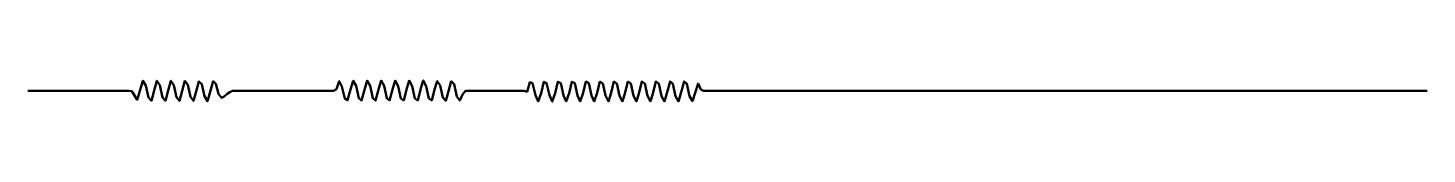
# Model space of a CAD drawing. Extents: x -47 to 452, y 172 to 669.
# Drawn here: x -47.1 to 451.9, y 272.3 to 279.8 of the extents above; entities that cross this region are included whole.
import ezdxf

# ---------------------------------------------------------------- set-up
doc = ezdxf.new("R2010")
doc.units = 0
doc.header["$MEASUREMENT"] = 0
doc.layers.add('Capa 1', color=7, linetype='Continuous', lineweight=0)

# ---------------------------------------------------------------- blocks, each defined once
blk = doc.blocks.new('Block_0')
at = {"layer": 'Capa 1', "color": 18, "lineweight": 50, "true_color": 0x000000}
blk.add_open_spline([(-47.14, 276.06), (-47.14, 276.06), (-46.14, 276.06), (-46.14, 276.06), (-46.14, 276.06), (-45.14, 276.06), (-45.14, 276.06), (-45.14, 276.06), (-44.14, 276.06), (-44.14, 276.06), (-44.14, 276.06), (-43.14, 276.06), (-43.14, 276.06), (-43.14, 276.06), (-42.14, 276.06), (-42.14, 276.06), (-42.14, 276.06), (-41.14, 276.06), (-41.14, 276.06), (-41.14, 276.06), (-40.14, 276.06), (-40.14, 276.06), (-40.14, 276.06), (-39.14, 276.06), (-39.14, 276.06), (-39.14, 276.06), (-38.14, 276.06), (-38.14, 276.06), (-38.14, 276.06), (-37.14, 276.06), (-37.14, 276.06), (-37.14, 276.06), (-36.14, 276.06), (-36.14, 276.06), (-36.14, 276.06), (-35.14, 276.06), (-35.14, 276.06), (-35.14, 276.06), (-34.14, 276.06), (-34.14, 276.06), (-34.14, 276.06), (-33.14, 276.06), (-33.14, 276.06), (-33.14, 276.06), (-32.14, 276.06), (-32.14, 276.06), (-32.14, 276.06), (-31.14, 276.06), (-31.14, 276.06), (-31.14, 276.06), (-30.14, 276.06), (-30.14, 276.06), (-30.14, 276.06), (-29.14, 276.06), (-29.14, 276.06), (-29.14, 276.06), (-28.14, 276.06), (-28.14, 276.06), (-28.14, 276.06), (-27.14, 276.06), (-27.14, 276.06), (-27.14, 276.06), (-26.14, 276.06), (-26.14, 276.06), (-26.14, 276.06), (-25.14, 276.06), (-25.14, 276.06), (-25.14, 276.06), (-24.14, 276.06), (-24.14, 276.06), (-24.14, 276.06), (-23.14, 276.06), (-23.14, 276.06), (-23.14, 276.06), (-22.14, 276.06), (-22.14, 276.06), (-22.14, 276.06), (-21.14, 276.06), (-21.14, 276.06), (-21.14, 276.06), (-20.14, 276.06), (-20.14, 276.06), (-20.14, 276.06), (-19.14, 276.06), (-19.14, 276.06), (-19.14, 276.06), (-18.14, 276.06), (-18.14, 276.06), (-18.14, 276.06), (-17.14, 276.06), (-17.14, 276.06), (-17.14, 276.06), (-16.14, 276.06), (-16.14, 276.06), (-16.14, 276.06), (-15.14, 276.06), (-15.14, 276.06), (-15.14, 276.06), (-14.14, 276.06), (-14.14, 276.06), (-14.14, 276.06), (-13.14, 276.06), (-13.14, 276.06), (-13.14, 276.06), (-12.14, 276.06), (-12.14, 276.06), (-12.14, 276.06), (-11.14, 276.06), (-11.14, 276.06), (-11.14, 276.06), (-10.14, 276), (-10.14, 276), (-10.14, 276), (-9.14, 274.48), (-9.14, 274.48), (-9.14, 274.48), (-8.14, 272.92), (-8.14, 272.92), (-8.14, 272.92), (-7.14, 276.43), (-7.14, 276.43), (-7.14, 276.43), (-6.14, 279.7), (-6.14, 279.7), (-6.14, 279.7), (-5.14, 278.04), (-5.14, 278.04), (-5.14, 278.04), (-4.14, 273.69), (-4.14, 273.69), (-4.14, 273.69), (-3.14, 272.55), (-3.14, 272.55), (-3.14, 272.55), (-2.14, 276.28), (-2.14, 276.28), (-2.14, 276.28), (-1.14, 279.72), (-1.14, 279.72), (-1.14, 279.72), (-0.14, 278.08), (-0.14, 278.08), (-0.14, 278.08), (0.86, 273.68), (0.86, 273.68), (0.86, 273.68), (1.86, 272.56), (1.86, 272.56), (1.86, 272.56), (2.86, 276.23), (2.86, 276.23), (2.86, 276.23), (3.86, 279.7), (3.86, 279.7), (3.86, 279.7), (4.86, 278.14), (4.86, 278.14), (4.86, 278.14), (5.86, 273.79), (5.86, 273.79), (5.86, 273.79), (6.86, 272.53), (6.86, 272.53), (6.86, 272.53), (7.86, 276.08), (7.86, 276.08), (7.86, 276.08), (8.86, 279.65), (8.86, 279.65), (8.86, 279.65), (9.86, 278.26), (9.86, 278.26), (9.86, 278.26), (10.86, 273.91), (10.86, 273.91), (10.86, 273.91), (11.86, 272.5), (11.86, 272.5), (11.86, 272.5), (12.86, 275.84), (12.86, 275.84), (12.86, 275.84), (13.86, 279.48), (13.86, 279.48), (13.86, 279.48), (14.86, 278.53), (14.86, 278.53), (14.86, 278.53), (15.86, 274.16), (15.86, 274.16), (15.86, 274.16), (16.86, 272.37), (16.86, 272.37), (16.86, 272.37), (17.86, 275.71), (17.86, 275.71), (17.86, 275.71), (18.86, 279.52), (18.86, 279.52), (18.86, 279.52), (19.86, 278.58), (19.86, 278.58), (19.86, 278.58), (20.86, 275.05), (20.86, 275.05), (20.86, 275.05), (21.86, 273.61), (21.86, 273.61), (21.86, 273.61), (22.86, 274.12), (22.86, 274.12), (22.86, 274.12), (23.86, 275), (23.86, 275), (23.86, 275), (24.86, 275.66), (24.86, 275.66), (24.86, 275.66), (25.86, 276.06), (25.86, 276.06), (25.86, 276.06), (26.86, 276.06), (26.86, 276.06), (26.86, 276.06), (27.86, 276.06), (27.86, 276.06), (27.86, 276.06), (28.86, 276.06), (28.86, 276.06), (28.86, 276.06), (29.86, 276.06), (29.86, 276.06), (29.86, 276.06), (30.86, 276.06), (30.86, 276.06), (30.86, 276.06), (31.86, 276.06), (31.86, 276.06), (31.86, 276.06), (32.86, 276.06), (32.86, 276.06), (32.86, 276.06), (33.86, 276.06), (33.86, 276.06), (33.86, 276.06), (34.86, 276.06), (34.86, 276.06), (34.86, 276.06), (35.86, 276.06), (35.86, 276.06), (35.86, 276.06), (36.86, 276.06), (36.86, 276.06), (36.86, 276.06), (37.86, 276.06), (37.86, 276.06), (37.86, 276.06), (38.86, 276.06), (38.86, 276.06), (38.86, 276.06), (39.86, 276.06), (39.86, 276.06), (39.86, 276.06), (40.86, 276.06), (40.86, 276.06), (40.86, 276.06), (41.86, 276.06), (41.86, 276.06), (41.86, 276.06), (42.86, 276.06), (42.86, 276.06), (42.86, 276.06), (43.86, 276.06), (43.86, 276.06), (43.86, 276.06), (44.86, 276.06), (44.86, 276.06), (44.86, 276.06), (45.86, 276.06), (45.86, 276.06), (45.86, 276.06), (46.86, 276.06), (46.86, 276.06), (46.86, 276.06), (47.86, 276.06), (47.86, 276.06), (47.86, 276.06), (48.86, 276.06), (48.86, 276.06), (48.86, 276.06), (49.86, 276.06), (49.86, 276.06), (49.86, 276.06), (50.86, 276.06), (50.86, 276.06), (50.86, 276.06), (51.86, 276.06), (51.86, 276.06), (51.86, 276.06), (52.86, 276.06), (52.86, 276.06), (52.86, 276.06), (53.86, 276.06), (53.86, 276.06), (53.86, 276.06), (54.86, 276.06), (54.86, 276.06), (54.86, 276.06), (55.86, 276.06), (55.86, 276.06), (55.86, 276.06), (56.86, 276.06), (56.86, 276.06), (56.86, 276.06), (57.86, 276.06), (57.86, 276.06), (57.86, 276.06), (58.86, 276.06), (58.86, 276.06), (58.86, 276.06), (59.86, 276.06), (59.86, 276.06), (59.86, 276.06), (60.86, 276.06), (60.86, 276.06), (60.86, 276.06), (61.86, 276.06), (61.86, 276.06), (61.86, 276.06), (62.86, 276.68), (62.86, 276.68), (62.86, 276.68), (63.86, 279.56), (63.86, 279.56), (63.86, 279.56), (64.86, 277.64), (64.86, 277.64), (64.86, 277.64), (65.86, 273.36), (65.86, 273.36), (65.86, 273.36), (66.86, 272.76), (66.86, 272.76), (66.86, 272.76), (67.86, 276.54), (67.86, 276.54), (67.86, 276.54), (68.86, 279.7), (68.86, 279.7), (68.86, 279.7), (69.86, 277.92), (69.86, 277.92), (69.86, 277.92), (70.86, 273.51), (70.86, 273.51), (70.86, 273.51), (71.86, 272.63), (71.86, 272.63), (71.86, 272.63), (72.86, 276.5), (72.86, 276.5), (72.86, 276.5), (73.86, 279.76), (73.86, 279.76), (73.86, 279.76), (74.86, 277.89), (74.86, 277.89), (74.86, 277.89), (75.86, 273.48), (75.86, 273.48), (75.86, 273.48), (76.86, 272.64), (76.86, 272.64), (76.86, 272.64), (77.86, 276.54), (77.86, 276.54), (77.86, 276.54), (78.86, 279.77), (78.86, 279.77), (78.86, 279.77), (79.86, 277.86), (79.86, 277.86), (79.86, 277.86), (80.86, 273.45), (80.86, 273.45), (80.86, 273.45), (81.86, 272.66), (81.86, 272.66), (81.86, 272.66), (82.86, 276.58), (82.86, 276.58), (82.86, 276.58), (83.86, 279.78), (83.86, 279.78), (83.86, 279.78), (84.86, 277.82), (84.86, 277.82), (84.86, 277.82), (85.86, 273.42), (85.86, 273.42), (85.86, 273.42), (86.86, 272.68), (86.86, 272.68), (86.86, 272.68), (87.86, 276.62), (87.86, 276.62), (87.86, 276.62), (88.86, 279.78), (88.86, 279.78), (88.86, 279.78), (89.86, 277.8), (89.86, 277.8), (89.86, 277.8), (90.86, 273.42), (90.86, 273.42), (90.86, 273.42), (91.86, 272.68), (91.86, 272.68), (91.86, 272.68), (92.86, 276.62), (92.86, 276.62), (92.86, 276.62), (93.86, 279.79), (93.86, 279.79), (93.86, 279.79), (94.86, 277.78), (94.86, 277.78), (94.86, 277.78), (95.86, 273.39), (95.86, 273.39), (95.86, 273.39), (96.86, 272.7), (96.86, 272.7), (96.86, 272.7), (97.86, 276.61), (97.86, 276.61), (97.86, 276.61), (98.86, 279.57), (98.86, 279.57), (98.86, 279.57), (99.86, 278.05), (99.86, 278.05), (99.86, 278.05), (100.86, 273.75), (100.86, 273.75), (100.86, 273.75), (101.86, 272.57), (101.86, 272.57), (101.86, 272.57), (102.86, 275.96), (102.86, 275.96), (102.86, 275.96), (103.86, 279.54), (103.86, 279.54), (103.86, 279.54), (104.86, 278.43), (104.86, 278.43), (104.86, 278.43), (105.86, 274.12), (105.86, 274.12), (105.86, 274.12), (106.86, 272.65), (106.86, 272.65), (106.86, 272.65), (107.86, 274.81), (107.86, 274.81), (107.86, 274.81), (108.86, 276.06), (108.86, 276.06), (108.86, 276.06), (109.86, 276.06), (109.86, 276.06), (109.86, 276.06), (110.86, 276.06), (110.86, 276.06), (110.86, 276.06), (111.86, 276.06), (111.86, 276.06), (111.86, 276.06), (112.86, 276.06), (112.86, 276.06), (112.86, 276.06), (113.86, 276.06), (113.86, 276.06), (113.86, 276.06), (114.86, 276.06), (114.86, 276.06), (114.86, 276.06), (115.86, 276.06), (115.86, 276.06), (115.86, 276.06), (116.86, 276.06), (116.86, 276.06), (116.86, 276.06), (117.86, 276.06), (117.86, 276.06), (117.86, 276.06), (118.86, 276.06), (118.86, 276.06), (118.86, 276.06), (119.86, 276.06), (119.86, 276.06), (119.86, 276.06), (120.86, 276.06), (120.86, 276.06), (120.86, 276.06), (121.86, 276.06), (121.86, 276.06), (121.86, 276.06), (122.86, 276.06), (122.86, 276.06), (122.86, 276.06), (123.86, 276.06), (123.86, 276.06), (123.86, 276.06), (124.86, 276.06), (124.86, 276.06), (124.86, 276.06), (125.86, 276.06), (125.86, 276.06), (125.86, 276.06), (126.86, 276.06), (126.86, 276.06), (126.86, 276.06), (127.86, 276.06), (127.86, 276.06), (127.86, 276.06), (128.86, 276.06), (128.86, 276.06), (128.86, 276.06), (129.86, 276.06), (129.86, 276.06), (129.86, 276.06), (130.86, 275.75), (130.86, 275.75), (130.86, 275.75), (131.86, 279.2), (131.86, 279.2), (131.86, 279.2), (132.86, 278.82), (132.86, 278.82), (132.86, 278.82), (133.86, 274.57), (133.86, 274.57), (133.86, 274.57), (134.86, 272.31), (134.86, 272.31), (134.86, 272.31), (135.86, 275.25), (135.86, 275.25), (135.86, 275.25), (136.86, 279.32), (136.86, 279.32), (136.86, 279.32), (137.86, 278.87), (137.86, 278.87), (137.86, 278.87), (138.86, 274.53), (138.86, 274.53), (138.86, 274.53), (139.86, 272.3), (139.86, 272.3), (139.86, 272.3), (140.86, 275.28), (140.86, 275.28), (140.86, 275.28), (141.86, 279.34), (141.86, 279.34), (141.86, 279.34), (142.86, 278.85), (142.86, 278.85), (142.86, 278.85), (143.86, 274.49), (143.86, 274.49), (143.86, 274.49), (144.86, 272.31), (144.86, 272.31), (144.86, 272.31), (145.86, 275.32), (145.86, 275.32), (145.86, 275.32), (146.86, 279.36), (146.86, 279.36), (146.86, 279.36), (147.86, 278.82), (147.86, 278.82), (147.86, 278.82), (148.86, 274.46), (148.86, 274.46), (148.86, 274.46), (149.86, 272.31), (149.86, 272.31), (149.86, 272.31), (150.86, 275.36), (150.86, 275.36), (150.86, 275.36), (151.86, 279.38), (151.86, 279.38), (151.86, 279.38), (152.86, 278.8), (152.86, 278.8), (152.86, 278.8), (153.86, 274.42), (153.86, 274.42), (153.86, 274.42), (154.86, 272.32), (154.86, 272.32), (154.86, 272.32), (155.86, 275.4), (155.86, 275.4), (155.86, 275.4), (156.86, 279.39), (156.86, 279.39), (156.86, 279.39), (157.86, 278.77), (157.86, 278.77), (157.86, 278.77), (158.86, 274.39), (158.86, 274.39), (158.86, 274.39), (159.86, 272.32), (159.86, 272.32), (159.86, 272.32), (160.86, 275.44), (160.86, 275.44), (160.86, 275.44), (161.86, 279.41), (161.86, 279.41), (161.86, 279.41), (162.86, 278.74), (162.86, 278.74), (162.86, 278.74), (163.86, 274.36), (163.86, 274.36), (163.86, 274.36), (164.86, 272.33), (164.86, 272.33), (164.86, 272.33), (165.86, 275.47), (165.86, 275.47), (165.86, 275.47), (166.86, 279.43), (166.86, 279.43), (166.86, 279.43), (167.86, 278.72), (167.86, 278.72), (167.86, 278.72), (168.86, 274.32), (168.86, 274.32), (168.86, 274.32), (169.86, 272.34), (169.86, 272.34), (169.86, 272.34), (170.86, 275.51), (170.86, 275.51), (170.86, 275.51), (171.86, 279.45), (171.86, 279.45), (171.86, 279.45), (172.86, 278.69), (172.86, 278.69), (172.86, 278.69), (173.86, 274.29), (173.86, 274.29), (173.86, 274.29), (174.86, 272.34), (174.86, 272.34), (174.86, 272.34), (175.86, 275.55), (175.86, 275.55), (175.86, 275.55), (176.86, 279.46), (176.86, 279.46), (176.86, 279.46), (177.86, 278.66), (177.86, 278.66), (177.86, 278.66), (178.86, 274.25), (178.86, 274.25), (178.86, 274.25), (179.86, 272.35), (179.86, 272.35), (179.86, 272.35), (180.86, 275.59), (180.86, 275.59), (180.86, 275.59), (181.86, 279.48), (181.86, 279.48), (181.86, 279.48), (182.86, 278.63), (182.86, 278.63), (182.86, 278.63), (183.86, 274.22), (183.86, 274.22), (183.86, 274.22), (184.86, 272.36), (184.86, 272.36), (184.86, 272.36), (185.86, 275.6), (185.86, 275.6), (185.86, 275.6), (186.86, 279.48), (186.86, 279.48), (186.86, 279.48), (187.86, 278.63), (187.86, 278.63), (187.86, 278.63), (188.86, 274.23), (188.86, 274.23), (188.86, 274.23), (189.86, 272.43), (189.86, 272.43), (189.86, 272.43), (190.86, 275.36), (190.86, 275.36), (190.86, 275.36), (191.86, 278.74), (191.86, 278.74), (191.86, 278.74), (192.86, 276.62), (192.86, 276.62), (192.86, 276.62), (193.86, 276.06), (193.86, 276.06), (193.86, 276.06), (194.86, 276.06), (194.86, 276.06), (194.86, 276.06), (195.86, 276.06), (195.86, 276.06), (195.86, 276.06), (196.86, 276.06), (196.86, 276.06), (196.86, 276.06), (197.86, 276.06), (197.86, 276.06), (197.86, 276.06), (198.86, 276.06), (198.86, 276.06), (198.86, 276.06), (199.86, 276.06), (199.86, 276.06), (199.86, 276.06), (200.86, 276.06), (200.86, 276.06), (200.86, 276.06), (201.86, 276.06), (201.86, 276.06), (201.86, 276.06), (202.86, 276.06), (202.86, 276.06), (202.86, 276.06), (203.86, 276.06), (203.86, 276.06), (203.86, 276.06), (204.86, 276.06), (204.86, 276.06), (204.86, 276.06), (205.86, 276.06), (205.86, 276.06), (205.86, 276.06), (206.86, 276.06), (206.86, 276.06), (206.86, 276.06), (207.86, 276.06), (207.86, 276.06), (207.86, 276.06), (208.86, 276.06), (208.86, 276.06), (208.86, 276.06), (209.86, 276.06), (209.86, 276.06), (209.86, 276.06), (210.86, 276.06), (210.86, 276.06), (210.86, 276.06), (211.86, 276.06), (211.86, 276.06), (211.86, 276.06), (212.86, 276.06), (212.86, 276.06), (212.86, 276.06), (213.86, 276.06), (213.86, 276.06), (213.86, 276.06), (214.86, 276.06), (214.86, 276.06), (214.86, 276.06), (215.86, 276.06), (215.86, 276.06), (215.86, 276.06), (216.86, 276.06), (216.86, 276.06), (216.86, 276.06), (217.86, 276.06), (217.86, 276.06), (217.86, 276.06), (218.86, 276.06), (218.86, 276.06), (218.86, 276.06), (219.86, 276.06), (219.86, 276.06), (219.86, 276.06), (220.86, 276.06), (220.86, 276.06), (220.86, 276.06), (221.86, 276.06), (221.86, 276.06), (221.86, 276.06), (222.86, 276.06), (222.86, 276.06), (222.86, 276.06), (223.86, 276.06), (223.86, 276.06), (223.86, 276.06), (224.86, 276.06), (224.86, 276.06), (224.86, 276.06), (225.86, 276.06), (225.86, 276.06), (225.86, 276.06), (226.86, 276.06), (226.86, 276.06), (226.86, 276.06), (227.86, 276.06), (227.86, 276.06), (227.86, 276.06), (228.86, 276.06), (228.86, 276.06), (228.86, 276.06), (229.86, 276.06), (229.86, 276.06), (229.86, 276.06), (230.86, 276.06), (230.86, 276.06), (230.86, 276.06), (231.86, 276.06), (231.86, 276.06), (231.86, 276.06), (232.86, 276.06), (232.86, 276.06), (232.86, 276.06), (233.86, 276.06), (233.86, 276.06), (233.86, 276.06), (234.86, 276.06), (234.86, 276.06), (234.86, 276.06), (235.86, 276.06), (235.86, 276.06), (235.86, 276.06), (236.86, 276.06), (236.86, 276.06), (236.86, 276.06), (237.86, 276.06), (237.86, 276.06), (237.86, 276.06), (238.86, 276.06), (238.86, 276.06), (238.86, 276.06), (239.86, 276.06), (239.86, 276.06), (239.86, 276.06), (240.86, 276.06), (240.86, 276.06), (240.86, 276.06), (241.86, 276.06), (241.86, 276.06), (241.86, 276.06), (242.86, 276.06), (242.86, 276.06), (242.86, 276.06), (243.86, 276.06), (243.86, 276.06), (243.86, 276.06), (244.86, 276.06), (244.86, 276.06), (244.86, 276.06), (245.86, 276.06), (245.86, 276.06), (245.86, 276.06), (246.86, 276.06), (246.86, 276.06), (246.86, 276.06), (247.86, 276.06), (247.86, 276.06), (247.86, 276.06), (248.86, 276.06), (248.86, 276.06), (248.86, 276.06), (249.86, 276.06), (249.86, 276.06), (249.86, 276.06), (250.86, 276.06), (250.86, 276.06), (250.86, 276.06), (251.86, 276.06), (251.86, 276.06), (251.86, 276.06), (252.86, 276.06), (252.86, 276.06), (252.86, 276.06), (253.86, 276.06), (253.86, 276.06), (253.86, 276.06), (254.86, 276.06), (254.86, 276.06), (254.86, 276.06), (255.86, 276.06), (255.86, 276.06), (255.86, 276.06), (256.86, 276.06), (256.86, 276.06), (256.86, 276.06), (257.86, 276.06), (257.86, 276.06), (257.86, 276.06), (258.86, 276.06), (258.86, 276.06), (258.86, 276.06), (259.86, 276.06), (259.86, 276.06), (259.86, 276.06), (260.86, 276.06), (260.86, 276.06), (260.86, 276.06), (261.86, 276.06), (261.86, 276.06), (261.86, 276.06), (262.86, 276.06), (262.86, 276.06), (262.86, 276.06), (263.86, 276.06), (263.86, 276.06), (263.86, 276.06), (264.86, 276.06), (264.86, 276.06), (264.86, 276.06), (265.86, 276.06), (265.86, 276.06), (265.86, 276.06), (266.86, 276.06), (266.86, 276.06), (266.86, 276.06), (267.86, 276.06), (267.86, 276.06), (267.86, 276.06), (268.86, 276.06), (268.86, 276.06), (268.86, 276.06), (269.86, 276.06), (269.86, 276.06), (269.86, 276.06), (270.86, 276.06), (270.86, 276.06), (270.86, 276.06), (271.86, 276.06), (271.86, 276.06), (271.86, 276.06), (272.86, 276.06), (272.86, 276.06), (272.86, 276.06), (273.86, 276.06), (273.86, 276.06), (273.86, 276.06), (274.86, 276.06), (274.86, 276.06), (274.86, 276.06), (275.86, 276.06), (275.86, 276.06), (275.86, 276.06), (276.86, 276.06), (276.86, 276.06), (276.86, 276.06), (277.86, 276.06), (277.86, 276.06), (277.86, 276.06), (278.86, 276.06), (278.86, 276.06), (278.86, 276.06), (279.86, 276.06), (279.86, 276.06), (279.86, 276.06), (280.86, 276.06), (280.86, 276.06), (280.86, 276.06), (281.86, 276.06), (281.86, 276.06), (281.86, 276.06), (282.86, 276.06), (282.86, 276.06), (282.86, 276.06), (283.86, 276.06), (283.86, 276.06), (283.86, 276.06), (284.86, 276.06), (284.86, 276.06), (284.86, 276.06), (285.86, 276.06), (285.86, 276.06), (285.86, 276.06), (286.86, 276.06), (286.86, 276.06), (286.86, 276.06), (287.86, 276.06), (287.86, 276.06), (287.86, 276.06), (288.86, 276.06), (288.86, 276.06), (288.86, 276.06), (289.86, 276.06), (289.86, 276.06), (289.86, 276.06), (290.86, 276.06), (290.86, 276.06), (290.86, 276.06), (291.86, 276.06), (291.86, 276.06), (291.86, 276.06), (292.86, 276.06), (292.86, 276.06), (292.86, 276.06), (293.86, 276.06), (293.86, 276.06), (293.86, 276.06), (294.86, 276.06), (294.86, 276.06), (294.86, 276.06), (295.86, 276.06), (295.86, 276.06), (295.86, 276.06), (296.86, 276.06), (296.86, 276.06), (296.86, 276.06), (297.86, 276.06), (297.86, 276.06), (297.86, 276.06), (298.86, 276.06), (298.86, 276.06), (298.86, 276.06), (299.86, 276.06), (299.86, 276.06), (299.86, 276.06), (300.86, 276.06), (300.86, 276.06), (300.86, 276.06), (301.86, 276.06), (301.86, 276.06), (301.86, 276.06), (302.86, 276.06), (302.86, 276.06), (302.86, 276.06), (303.86, 276.06), (303.86, 276.06), (303.86, 276.06), (304.86, 276.06), (304.86, 276.06), (304.86, 276.06), (305.86, 276.06), (305.86, 276.06), (305.86, 276.06), (306.86, 276.06), (306.86, 276.06), (306.86, 276.06), (307.86, 276.06), (307.86, 276.06), (307.86, 276.06), (308.86, 276.06), (308.86, 276.06), (308.86, 276.06), (309.86, 276.06), (309.86, 276.06), (309.86, 276.06), (310.86, 276.06), (310.86, 276.06), (310.86, 276.06), (311.86, 276.06), (311.86, 276.06), (311.86, 276.06), (312.86, 276.06), (312.86, 276.06), (312.86, 276.06), (313.86, 276.06), (313.86, 276.06), (313.86, 276.06), (314.86, 276.06), (314.86, 276.06), (314.86, 276.06), (315.86, 276.06), (315.86, 276.06), (315.86, 276.06), (316.86, 276.06), (316.86, 276.06), (316.86, 276.06), (317.86, 276.06), (317.86, 276.06), (317.86, 276.06), (318.86, 276.06), (318.86, 276.06), (318.86, 276.06), (319.86, 276.06), (319.86, 276.06), (319.86, 276.06), (320.86, 276.06), (320.86, 276.06), (320.86, 276.06), (321.86, 276.06), (321.86, 276.06), (321.86, 276.06), (322.86, 276.06), (322.86, 276.06), (322.86, 276.06), (323.86, 276.06), (323.86, 276.06), (323.86, 276.06), (324.86, 276.06), (324.86, 276.06), (324.86, 276.06), (325.86, 276.06), (325.86, 276.06), (325.86, 276.06), (326.86, 276.06), (326.86, 276.06), (326.86, 276.06), (327.86, 276.06), (327.86, 276.06), (327.86, 276.06), (328.86, 276.06), (328.86, 276.06), (328.86, 276.06), (329.86, 276.06), (329.86, 276.06), (329.86, 276.06), (330.86, 276.06), (330.86, 276.06), (330.86, 276.06), (331.86, 276.06), (331.86, 276.06), (331.86, 276.06), (332.86, 276.06), (332.86, 276.06), (332.86, 276.06), (333.86, 276.06), (333.86, 276.06), (333.86, 276.06), (334.86, 276.06), (334.86, 276.06), (334.86, 276.06), (335.86, 276.06), (335.86, 276.06), (335.86, 276.06), (336.86, 276.06), (336.86, 276.06), (336.86, 276.06), (337.86, 276.06), (337.86, 276.06), (337.86, 276.06), (338.86, 276.06), (338.86, 276.06), (338.86, 276.06), (339.86, 276.06), (339.86, 276.06), (339.86, 276.06), (340.86, 276.06), (340.86, 276.06), (340.86, 276.06), (341.86, 276.06), (341.86, 276.06), (341.86, 276.06), (342.86, 276.06), (342.86, 276.06), (342.86, 276.06), (343.86, 276.06), (343.86, 276.06), (343.86, 276.06), (344.86, 276.06), (344.86, 276.06), (344.86, 276.06), (345.86, 276.06), (345.86, 276.06), (345.86, 276.06), (346.86, 276.06), (346.86, 276.06), (346.86, 276.06), (347.86, 276.06), (347.86, 276.06), (347.86, 276.06), (348.86, 276.06), (348.86, 276.06), (348.86, 276.06), (349.86, 276.06), (349.86, 276.06), (349.86, 276.06), (350.86, 276.06), (350.86, 276.06), (350.86, 276.06), (351.86, 276.06), (351.86, 276.06), (351.86, 276.06), (352.86, 276.06), (352.86, 276.06), (352.86, 276.06), (353.86, 276.06), (353.86, 276.06), (353.86, 276.06), (354.86, 276.06), (354.86, 276.06), (354.86, 276.06), (355.86, 276.06), (355.86, 276.06), (355.86, 276.06), (356.86, 276.06), (356.86, 276.06), (356.86, 276.06), (357.86, 276.06), (357.86, 276.06), (357.86, 276.06), (358.86, 276.06), (358.86, 276.06), (358.86, 276.06), (359.86, 276.06), (359.86, 276.06), (359.86, 276.06), (360.86, 276.06), (360.86, 276.06), (360.86, 276.06), (361.86, 276.06), (361.86, 276.06), (361.86, 276.06), (362.86, 276.06), (362.86, 276.06), (362.86, 276.06), (363.86, 276.06), (363.86, 276.06), (363.86, 276.06), (364.86, 276.06), (364.86, 276.06), (364.86, 276.06), (365.86, 276.06), (365.86, 276.06), (365.86, 276.06), (366.86, 276.06), (366.86, 276.06), (366.86, 276.06), (367.86, 276.06), (367.86, 276.06), (367.86, 276.06), (368.86, 276.06), (368.86, 276.06), (368.86, 276.06), (369.86, 276.06), (369.86, 276.06), (369.86, 276.06), (370.86, 276.06), (370.86, 276.06), (370.86, 276.06), (371.86, 276.06), (371.86, 276.06), (371.86, 276.06), (372.86, 276.06), (372.86, 276.06), (372.86, 276.06), (373.86, 276.06), (373.86, 276.06), (373.86, 276.06), (374.86, 276.06), (374.86, 276.06), (374.86, 276.06), (375.86, 276.06), (375.86, 276.06), (375.86, 276.06), (376.86, 276.06), (376.86, 276.06), (376.86, 276.06), (377.86, 276.06), (377.86, 276.06), (377.86, 276.06), (378.86, 276.06), (378.86, 276.06), (378.86, 276.06), (379.86, 276.06), (379.86, 276.06), (379.86, 276.06), (380.86, 276.06), (380.86, 276.06), (380.86, 276.06), (381.86, 276.06), (381.86, 276.06), (381.86, 276.06), (382.86, 276.06), (382.86, 276.06), (382.86, 276.06), (383.86, 276.06), (383.86, 276.06), (383.86, 276.06), (384.86, 276.06), (384.86, 276.06), (384.86, 276.06), (385.86, 276.06), (385.86, 276.06), (385.86, 276.06), (386.86, 276.06), (386.86, 276.06), (386.86, 276.06), (387.86, 276.06), (387.86, 276.06), (387.86, 276.06), (388.86, 276.06), (388.86, 276.06), (388.86, 276.06), (389.86, 276.06), (389.86, 276.06), (389.86, 276.06), (390.86, 276.06), (390.86, 276.06), (390.86, 276.06), (391.86, 276.06), (391.86, 276.06), (391.86, 276.06), (392.86, 276.06), (392.86, 276.06), (392.86, 276.06), (393.86, 276.06), (393.86, 276.06), (393.86, 276.06), (394.86, 276.06), (394.86, 276.06), (394.86, 276.06), (395.86, 276.06), (395.86, 276.06), (395.86, 276.06), (396.86, 276.06), (396.86, 276.06), (396.86, 276.06), (397.86, 276.06), (397.86, 276.06), (397.86, 276.06), (398.86, 276.06), (398.86, 276.06), (398.86, 276.06), (399.86, 276.06), (399.86, 276.06), (399.86, 276.06), (400.86, 276.06), (400.86, 276.06), (400.86, 276.06), (401.86, 276.06), (401.86, 276.06), (401.86, 276.06), (402.86, 276.06), (402.86, 276.06), (402.86, 276.06), (403.86, 276.06), (403.86, 276.06), (403.86, 276.06), (404.86, 276.06), (404.86, 276.06), (404.86, 276.06), (405.86, 276.06), (405.86, 276.06), (405.86, 276.06), (406.86, 276.06), (406.86, 276.06), (406.86, 276.06), (407.86, 276.06), (407.86, 276.06), (407.86, 276.06), (408.86, 276.06), (408.86, 276.06), (408.86, 276.06), (409.86, 276.06), (409.86, 276.06), (409.86, 276.06), (410.86, 276.06), (410.86, 276.06), (410.86, 276.06), (411.86, 276.06), (411.86, 276.06), (411.86, 276.06), (412.86, 276.06), (412.86, 276.06), (412.86, 276.06), (413.86, 276.06), (413.86, 276.06), (413.86, 276.06), (414.86, 276.06), (414.86, 276.06), (414.86, 276.06), (415.86, 276.06), (415.86, 276.06), (415.86, 276.06), (416.86, 276.06), (416.86, 276.06), (416.86, 276.06), (417.86, 276.06), (417.86, 276.06), (417.86, 276.06), (418.86, 276.06), (418.86, 276.06), (418.86, 276.06), (419.86, 276.06), (419.86, 276.06), (419.86, 276.06), (420.86, 276.06), (420.86, 276.06), (420.86, 276.06), (421.86, 276.06), (421.86, 276.06), (421.86, 276.06), (422.86, 276.06), (422.86, 276.06), (422.86, 276.06), (423.86, 276.06), (423.86, 276.06), (423.86, 276.06), (424.86, 276.06), (424.86, 276.06), (424.86, 276.06), (425.86, 276.06), (425.86, 276.06), (425.86, 276.06), (426.86, 276.06), (426.86, 276.06), (426.86, 276.06), (427.86, 276.06), (427.86, 276.06), (427.86, 276.06), (428.86, 276.06), (428.86, 276.06), (428.86, 276.06), (429.86, 276.06), (429.86, 276.06), (429.86, 276.06), (430.86, 276.06), (430.86, 276.06), (430.86, 276.06), (431.86, 276.06), (431.86, 276.06), (431.86, 276.06), (432.86, 276.06), (432.86, 276.06), (432.86, 276.06), (433.86, 276.06), (433.86, 276.06), (433.86, 276.06), (434.86, 276.06), (434.86, 276.06), (434.86, 276.06), (435.86, 276.06), (435.86, 276.06), (435.86, 276.06), (436.86, 276.06), (436.86, 276.06), (436.86, 276.06), (437.86, 276.06), (437.86, 276.06), (437.86, 276.06), (438.86, 276.06), (438.86, 276.06), (438.86, 276.06), (439.86, 276.06), (439.86, 276.06), (439.86, 276.06), (440.86, 276.06), (440.86, 276.06), (440.86, 276.06), (441.86, 276.06), (441.86, 276.06), (441.86, 276.06), (442.86, 276.06), (442.86, 276.06), (442.86, 276.06), (443.86, 276.06), (443.86, 276.06), (443.86, 276.06), (444.86, 276.06), (444.86, 276.06), (444.86, 276.06), (445.86, 276.06), (445.86, 276.06), (445.86, 276.06), (446.86, 276.06), (446.86, 276.06), (446.86, 276.06), (447.86, 276.06), (447.86, 276.06), (447.86, 276.06), (448.86, 276.06), (448.86, 276.06), (448.86, 276.06), (449.86, 276.06), (449.86, 276.06), (449.86, 276.06), (450.86, 276.06), (450.86, 276.06), (450.86, 276.06), (451.86, 276.06), (451.86, 276.06)], degree=3, knots=[0, 0, 0, 0, 1, 1, 1, 2, 2, 2, 3, 3, 3, 4, 4, 4, 5, 5, 5, 6, 6, 6, 7, 7, 7, 8, 8, 8, 9, 9, 9, 10, 10, 10, 11, 11, 11, 12, 12, 12, 13, 13, 13, 14, 14, 14, 15, 15, 15, 16, 16, 16, 17, 17, 17, 18, 18, 18, 19, 19, 19, 20, 20, 20, 21, 21, 21, 22, 22, 22, 23, 23, 23, 24, 24, 24, 25, 25, 25, 26, 26, 26, 27, 27, 27, 28, 28, 28, 29, 29, 29, 30, 30, 30, 31, 31, 31, 32, 32, 32, 33, 33, 33, 34, 34, 34, 35, 35, 35, 36, 36, 36, 37, 37, 37, 38, 38, 38, 39, 39, 39, 40, 40, 40, 41, 41, 41, 42, 42, 42, 43, 43, 43, 44, 44, 44, 45, 45, 45, 46, 46, 46, 47, 47, 47, 48, 48, 48, 49, 49, 49, 50, 50, 50, 51, 51, 51, 52, 52, 52, 53, 53, 53, 54, 54, 54, 55, 55, 55, 56, 56, 56, 57, 57, 57, 58, 58, 58, 59, 59, 59, 60, 60, 60, 61, 61, 61, 62, 62, 62, 63, 63, 63, 64, 64, 64, 65, 65, 65, 66, 66, 66, 67, 67, 67, 68, 68, 68, 69, 69, 69, 70, 70, 70, 71, 71, 71, 72, 72, 72, 73, 73, 73, 74, 74, 74, 75, 75, 75, 76, 76, 76, 77, 77, 77, 78, 78, 78, 79, 79, 79, 80, 80, 80, 81, 81, 81, 82, 82, 82, 83, 83, 83, 84, 84, 84, 85, 85, 85, 86, 86, 86, 87, 87, 87, 88, 88, 88, 89, 89, 89, 90, 90, 90, 91, 91, 91, 92, 92, 92, 93, 93, 93, 94, 94, 94, 95, 95, 95, 96, 96, 96, 97, 97, 97, 98, 98, 98, 99, 99, 99, 100, 100, 100, 101, 101, 101, 102, 102, 102, 103, 103, 103, 104, 104, 104, 105, 105, 105, 106, 106, 106, 107, 107, 107, 108, 108, 108, 109, 109, 109, 110, 110, 110, 111, 111, 111, 112, 112, 112, 113, 113, 113, 114, 114, 114, 115, 115, 115, 116, 116, 116, 117, 117, 117, 118, 118, 118, 119, 119, 119, 120, 120, 120, 121, 121, 121, 122, 122, 122, 123, 123, 123, 124, 124, 124, 125, 125, 125, 126, 126, 126, 127, 127, 127, 128, 128, 128, 129, 129, 129, 130, 130, 130, 131, 131, 131, 132, 132, 132, 133, 133, 133, 134, 134, 134, 135, 135, 135, 136, 136, 136, 137, 137, 137, 138, 138, 138, 139, 139, 139, 140, 140, 140, 141, 141, 141, 142, 142, 142, 143, 143, 143, 144, 144, 144, 145, 145, 145, 146, 146, 146, 147, 147, 147, 148, 148, 148, 149, 149, 149, 150, 150, 150, 151, 151, 151, 152, 152, 152, 153, 153, 153, 154, 154, 154, 155, 155, 155, 156, 156, 156, 157, 157, 157, 158, 158, 158, 159, 159, 159, 160, 160, 160, 161, 161, 161, 162, 162, 162, 163, 163, 163, 164, 164, 164, 165, 165, 165, 166, 166, 166, 167, 167, 167, 168, 168, 168, 169, 169, 169, 170, 170, 170, 171, 171, 171, 172, 172, 172, 173, 173, 173, 174, 174, 174, 175, 175, 175, 176, 176, 176, 177, 177, 177, 178, 178, 178, 179, 179, 179, 180, 180, 180, 181, 181, 181, 182, 182, 182, 183, 183, 183, 184, 184, 184, 185, 185, 185, 186, 186, 186, 187, 187, 187, 188, 188, 188, 189, 189, 189, 190, 190, 190, 191, 191, 191, 192, 192, 192, 193, 193, 193, 194, 194, 194, 195, 195, 195, 196, 196, 196, 197, 197, 197, 198, 198, 198, 199, 199, 199, 200, 200, 200, 201, 201, 201, 202, 202, 202, 203, 203, 203, 204, 204, 204, 205, 205, 205, 206, 206, 206, 207, 207, 207, 208, 208, 208, 209, 209, 209, 210, 210, 210, 211, 211, 211, 212, 212, 212, 213, 213, 213, 214, 214, 214, 215, 215, 215, 216, 216, 216, 217, 217, 217, 218, 218, 218, 219, 219, 219, 220, 220, 220, 221, 221, 221, 222, 222, 222, 223, 223, 223, 224, 224, 224, 225, 225, 225, 226, 226, 226, 227, 227, 227, 228, 228, 228, 229, 229, 229, 230, 230, 230, 231, 231, 231, 232, 232, 232, 233, 233, 233, 234, 234, 234, 235, 235, 235, 236, 236, 236, 237, 237, 237, 238, 238, 238, 239, 239, 239, 240, 240, 240, 241, 241, 241, 242, 242, 242, 243, 243, 243, 244, 244, 244, 245, 245, 245, 246, 246, 246, 247, 247, 247, 248, 248, 248, 249, 249, 249, 250, 250, 250, 251, 251, 251, 252, 252, 252, 253, 253, 253, 254, 254, 254, 255, 255, 255, 256, 256, 256, 257, 257, 257, 258, 258, 258, 259, 259, 259, 260, 260, 260, 261, 261, 261, 262, 262, 262, 263, 263, 263, 264, 264, 264, 265, 265, 265, 266, 266, 266, 267, 267, 267, 268, 268, 268, 269, 269, 269, 270, 270, 270, 271, 271, 271, 272, 272, 272, 273, 273, 273, 274, 274, 274, 275, 275, 275, 276, 276, 276, 277, 277, 277, 278, 278, 278, 279, 279, 279, 280, 280, 280, 281, 281, 281, 282, 282, 282, 283, 283, 283, 284, 284, 284, 285, 285, 285, 286, 286, 286, 287, 287, 287, 288, 288, 288, 289, 289, 289, 290, 290, 290, 291, 291, 291, 292, 292, 292, 293, 293, 293, 294, 294, 294, 295, 295, 295, 296, 296, 296, 297, 297, 297, 298, 298, 298, 299, 299, 299, 300, 300, 300, 301, 301, 301, 302, 302, 302, 303, 303, 303, 304, 304, 304, 305, 305, 305, 306, 306, 306, 307, 307, 307, 308, 308, 308, 309, 309, 309, 310, 310, 310, 311, 311, 311, 312, 312, 312, 313, 313, 313, 314, 314, 314, 315, 315, 315, 316, 316, 316, 317, 317, 317, 318, 318, 318, 319, 319, 319, 320, 320, 320, 321, 321, 321, 322, 322, 322, 323, 323, 323, 324, 324, 324, 325, 325, 325, 326, 326, 326, 327, 327, 327, 328, 328, 328, 329, 329, 329, 330, 330, 330, 331, 331, 331, 332, 332, 332, 333, 333, 333, 334, 334, 334, 335, 335, 335, 336, 336, 336, 337, 337, 337, 338, 338, 338, 339, 339, 339, 340, 340, 340, 341, 341, 341, 342, 342, 342, 343, 343, 343, 344, 344, 344, 345, 345, 345, 346, 346, 346, 347, 347, 347, 348, 348, 348, 349, 349, 349, 350, 350, 350, 351, 351, 351, 352, 352, 352, 353, 353, 353, 354, 354, 354, 355, 355, 355, 356, 356, 356, 357, 357, 357, 358, 358, 358, 359, 359, 359, 360, 360, 360, 361, 361, 361, 362, 362, 362, 363, 363, 363, 364, 364, 364, 365, 365, 365, 366, 366, 366, 367, 367, 367, 368, 368, 368, 369, 369, 369, 370, 370, 370, 371, 371, 371, 372, 372, 372, 373, 373, 373, 374, 374, 374, 375, 375, 375, 376, 376, 376, 377, 377, 377, 378, 378, 378, 379, 379, 379, 380, 380, 380, 381, 381, 381, 382, 382, 382, 383, 383, 383, 384, 384, 384, 385, 385, 385, 386, 386, 386, 387, 387, 387, 388, 388, 388, 389, 389, 389, 390, 390, 390, 391, 391, 391, 392, 392, 392, 393, 393, 393, 394, 394, 394, 395, 395, 395, 396, 396, 396, 397, 397, 397, 398, 398, 398, 399, 399, 399, 400, 400, 400, 401, 401, 401, 402, 402, 402, 403, 403, 403, 404, 404, 404, 405, 405, 405, 406, 406, 406, 407, 407, 407, 408, 408, 408, 409, 409, 409, 410, 410, 410, 411, 411, 411, 412, 412, 412, 413, 413, 413, 414, 414, 414, 415, 415, 415, 416, 416, 416, 417, 417, 417, 418, 418, 418, 419, 419, 419, 420, 420, 420, 421, 421, 421, 422, 422, 422, 423, 423, 423, 424, 424, 424, 425, 425, 425, 426, 426, 426, 427, 427, 427, 428, 428, 428, 429, 429, 429, 430, 430, 430, 431, 431, 431, 432, 432, 432, 433, 433, 433, 434, 434, 434, 435, 435, 435, 436, 436, 436, 437, 437, 437, 438, 438, 438, 439, 439, 439, 440, 440, 440, 441, 441, 441, 442, 442, 442, 443, 443, 443, 444, 444, 444, 445, 445, 445, 446, 446, 446, 447, 447, 447, 448, 448, 448, 449, 449, 449, 450, 450, 450, 451, 451, 451, 452, 452, 452, 453, 453, 453, 454, 454, 454, 455, 455, 455, 456, 456, 456, 457, 457, 457, 458, 458, 458, 459, 459, 459, 460, 460, 460, 461, 461, 461, 462, 462, 462, 463, 463, 463, 464, 464, 464, 465, 465, 465, 466, 466, 466, 467, 467, 467, 468, 468, 468, 469, 469, 469, 470, 470, 470, 471, 471, 471, 472, 472, 472, 473, 473, 473, 474, 474, 474, 475, 475, 475, 476, 476, 476, 477, 477, 477, 478, 478, 478, 479, 479, 479, 480, 480, 480, 481, 481, 481, 482, 482, 482, 483, 483, 483, 484, 484, 484, 485, 485, 485, 486, 486, 486, 487, 487, 487, 488, 488, 488, 489, 489, 489, 490, 490, 490, 491, 491, 491, 492, 492, 492, 493, 493, 493, 494, 494, 494, 495, 495, 495, 496, 496, 496, 497, 497, 497, 498, 498, 498, 499, 499, 499, 499], dxfattribs=at)

msp = doc.modelspace()

# ---------------------------------------------------------------- block references
at = {"layer": 'Capa 1'}
msp.add_blockref('Block_0', (0, 0), dxfattribs=at)

doc.saveas('drawing.dxf')
